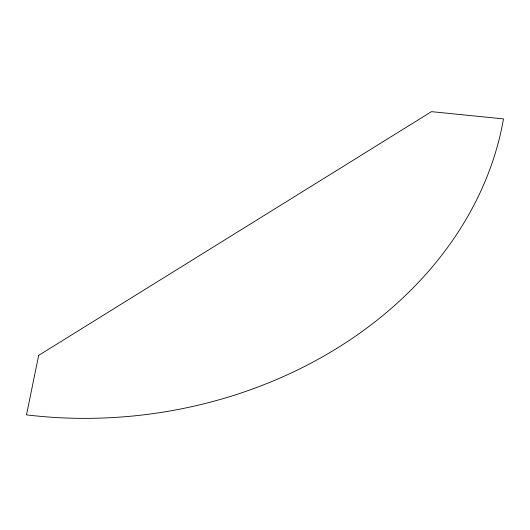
<?xml version="1.0" encoding="UTF-8"?>
<svg xmlns="http://www.w3.org/2000/svg" width="530" height="530" viewBox="0 0 530 530"><rect width="100%" height="100%" fill="white"/><g stroke="black" fill="none" stroke-linecap="round" stroke-linejoin="round"><path stroke-width="0.79" d="M38.663 355.392L26.5 414.871A405.172 330.674 -6.5 0 0 503.5 118.905L431.486 111.651L38.663 355.392"/></g></svg>
